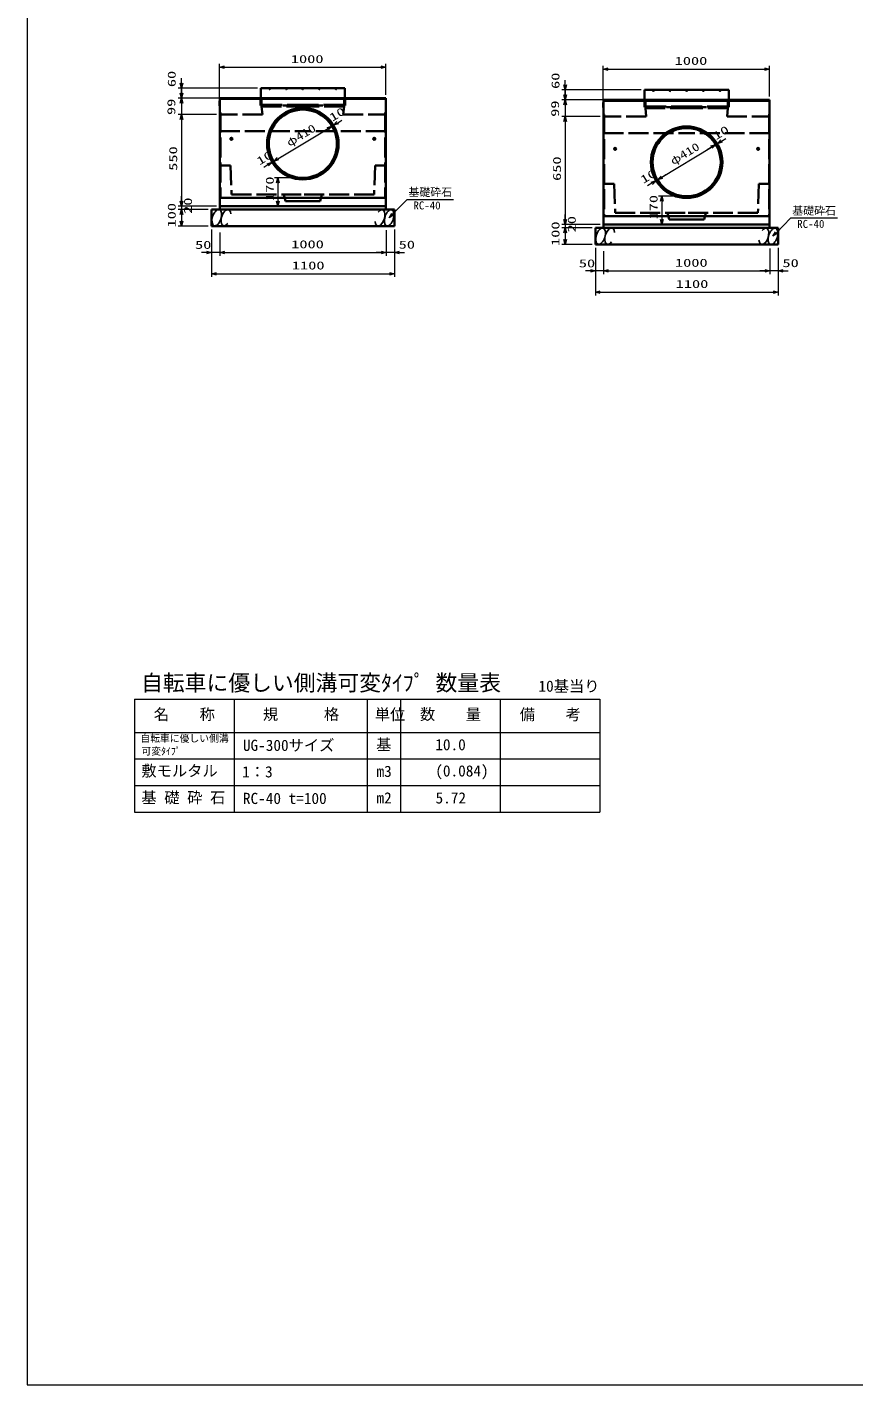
# Model space of a CAD drawing. Units: millimetres on the paper. Extents: x 15 to 1219, y 8 to 859.
# Drawn here: x 15.1 to 263.7, y 15 to 423.1 of the extents above; entities that cross this region are included whole.
import ezdxf
from ezdxf.enums import TextEntityAlignment as Align

# ---------------------------------------------------------------- set-up
doc = ezdxf.new("R2010")
doc.units = ezdxf.units.MM
doc.linetypes.add('DASHED', pattern=[7.5, 6, -1.5])
for name, color, linetype, lineweight in [('D-BMK-HTXT', 7, 'Continuous', 13), ('D-STR-DIM（寸法）', 7, 'Continuous', 13), ('D-STR-DIM（寸法）2', 7, 'Continuous', 13), ('D-STR-HTXT(基礎砕石-旗)', 7, 'Continuous', 13), ('D-STR-STRF(グリ)', 7, 'Continuous', 25), ('D-STR（構造物）', 1, 'Continuous', 35)]:
    doc.layers.add(name, color=color, linetype=linetype, lineweight=lineweight)
doc.styles.add('ＭＳ ゴシック', font='')
doc.styles.get('ＭＳ ゴシック').set_extended_font_data('MS Gothic')

# ---------------------------------------------------------------- blocks, each defined once
blk = doc.blocks.new('_Open30')
at = {"color": 7, "linetype": 'Continuous', "lineweight": 13}
for p, q in [((-1, 0.2679), (0, 0)), ((0, 0), (-1, -0.2679)), ((0, 0), (-1, 0))]:
    blk.add_line(p, q, dxfattribs=at)

msp = doc.modelspace()

# ---------------------------------------------------------------- linework, layer by layer
at = {"layer": 'D-BMK-HTXT'}
for p, q in [((47.333, 221.138), (47.333, 187.138)), ((47.333, 221.138), (187.333, 221.138)), ((77.333, 221.138), (77.333, 187.138)), ((117.333, 221.138), (117.333, 187.138)), ((127.333, 221.138), (127.333, 187.138)), ((157.333, 221.138), (157.333, 187.138)), ((187.333, 221.138), (187.333, 187.138)), ((47.333, 211.138), (187.333, 211.138)), ((47.333, 203.138), (187.333, 203.138)), ((47.333, 195.138), (187.333, 195.138)), ((47.333, 187.138), (187.333, 187.138))]:
    msp.add_line(p, q, dxfattribs=at)
at = {"layer": 'D-STR-DIM（寸法）', "color": 2}
for p, q in [((15.075, 858.587), (15.075, 15.004)), ((15.075, 15.004), (1218.693, 15.004))]:
    msp.add_line(p, q, dxfattribs=at)
at = {"layer": 'D-STR-DIM（寸法）'}
for p, q in [((61.463, 370.811), (61.463, 372.311)), ((69.545, 369.311), (60.463, 369.311)), ((69.545, 368.311), (60.463, 368.311)), ((69.545, 368.311), (60.463, 368.311)), ((61.463, 369.311), (61.463, 368.311)), ((69.545, 363.311), (60.463, 363.311)), ((61.463, 366.811), (61.463, 365.311)), ((61.463, 366.811), (61.463, 364.811)), ((184.981, 363.757), (175.899, 363.757)), ((176.899, 365.257), (176.899, 366.757)), ((176.899, 363.757), (176.899, 362.757)), ((73.045, 361.365), (73.045, 354.38)), ((73.045, 360.365), (73.045, 354.38)), ((123.045, 362.113), (123.045, 354.38)), ((123.045, 362.113), (123.045, 354.38)), ((125.545, 362.113), (125.545, 354.38)), ((184.981, 362.757), (175.899, 362.757)), ((184.981, 362.757), (175.899, 362.757)), ((176.899, 361.257), (176.899, 359.757)), ((176.899, 361.257), (176.899, 359.257)), ((73.045, 355.38), (70.545, 355.38)), ((74.545, 355.38), (76.045, 355.38)), ((74.545, 355.38), (121.545, 355.38)), ((121.545, 355.38), (120.045, 355.38)), ((125.545, 355.38), (123.045, 355.38)), ((127.045, 355.38), (128.545, 355.38)), ((184.981, 357.757), (175.899, 357.757)), ((188.481, 355.811), (188.481, 348.826)), ((238.481, 356.558), (238.481, 348.826)), ((238.481, 356.558), (238.481, 348.826)), ((240.981, 356.558), (240.981, 348.826)), ((188.481, 354.811), (188.481, 348.826)), ((188.481, 349.826), (185.981, 349.826)), ((189.981, 349.826), (191.481, 349.826)), ((189.981, 349.826), (236.981, 349.826)), ((236.981, 349.826), (235.481, 349.826)), ((240.981, 349.826), (238.481, 349.826)), ((242.481, 349.826), (243.981, 349.826))]:
    msp.add_line(p, q, dxfattribs=at)
at = {"layer": 'D-STR-DIM（寸法）2'}
for p, q in [((70.545, 362.113), (70.545, 354.38)), ((73.045, 360.365), (73.045, 354.38)), ((69.045, 355.38), (67.545, 355.38)), ((73.045, 355.38), (70.545, 355.38)), ((74.545, 355.38), (76.045, 355.38)), ((185.981, 356.558), (185.981, 348.826)), ((188.481, 354.811), (188.481, 348.826)), ((184.481, 349.826), (182.981, 349.826)), ((188.481, 349.826), (185.981, 349.826)), ((189.981, 349.826), (191.481, 349.826))]:
    msp.add_line(p, q, dxfattribs=at)
at = {"layer": 'D-STR-HTXT(基礎砕石-旗)'}
for points in [[(143.337, 371.245), (129.233, 371.245), (125.011, 366.867)], [(258.773, 365.691), (244.669, 365.691), (240.447, 361.313)]]:
    msp.add_lwpolyline(points, dxfattribs=at)
at = {"layer": 'D-STR-STRF(グリ)'}
for centre, major_axis in [((72.121, 365.835), (0.79, 2.421)), ((123.97, 365.788), (-0.79, -2.421)), ((187.556, 360.281), (0.79, 2.421)), ((239.406, 360.234), (-0.79, -2.421))]:
    msp.add_ellipse(centre, major_axis=major_axis, ratio=0.5139, dxfattribs=at)
for centre, major_axis, start_param, end_param in [((74.861, 365.835), (0.79, 2.421), 5.3575563, 10.3750652), ((121.229, 365.788), (-0.79, -2.421), 5.3575563, 10.3750652), ((190.297, 360.281), (0.79, 2.421), 5.3575563, 10.3750652), ((236.665, 360.234), (0.79, 2.421), 2.2159636, 7.2334726)]:
    msp.add_ellipse(centre, major_axis=major_axis, ratio=0.5139, start_param=start_param, end_param=end_param, dxfattribs=at)
at = {"layer": 'D-STR（構造物）', "lineweight": 13}
for p, q in [((72.945, 401.999), (72.945, 412.051)), ((74.445, 411.051), (121.445, 411.051)), ((122.945, 402.761), (122.945, 412.051)), ((188.381, 401.459), (188.381, 411.51)), ((189.881, 410.51), (236.881, 410.51)), ((238.381, 402.22), (238.381, 411.51)), ((84.32, 404.761), (60.463, 404.761)), ((61.463, 406.261), (61.463, 407.761)), ((61.463, 404.761), (61.463, 401.761)), ((61.463, 403.261), (61.463, 404.761)), ((199.756, 404.22), (175.899, 404.22)), ((176.899, 405.72), (176.899, 407.22)), ((176.899, 404.22), (176.899, 401.22)), ((176.899, 402.72), (176.899, 404.22)), ((84.595, 401.761), (60.463, 401.761)), ((72.045, 401.761), (60.463, 401.761)), ((61.463, 401.761), (61.463, 396.811)), ((61.463, 400.261), (61.463, 398.761)), ((200.031, 401.22), (175.899, 401.22)), ((187.481, 401.22), (175.899, 401.22)), ((176.899, 401.22), (176.899, 396.27)), ((72.045, 396.811), (60.463, 396.811)), ((72.045, 396.811), (60.463, 396.811)), ((187.481, 396.27), (175.899, 396.27)), ((187.481, 396.27), (175.899, 396.27)), ((176.899, 399.72), (176.899, 398.22)), ((61.463, 395.311), (61.463, 393.811)), ((61.463, 395.311), (61.463, 370.811)), ((90.505, 383.538), (105.485, 392.584)), ((105.485, 392.584), (104.201, 391.809)), ((106.77, 393.36), (107.198, 393.618)), ((108.482, 394.394), (109.766, 395.169)), ((176.899, 394.77), (176.899, 393.27)), ((176.899, 394.77), (176.899, 365.257)), ((222.205, 387.819), (222.633, 388.077)), ((223.917, 388.853), (225.201, 389.628)), ((90.505, 383.538), (91.789, 384.313)), ((205.941, 377.997), (220.921, 387.044)), ((220.921, 387.044), (219.637, 386.268)), ((87.509, 381.729), (86.225, 380.953)), ((89.221, 382.763), (88.793, 382.504)), ((96.995, 377.811), (89.509, 377.811)), ((90.509, 376.311), (90.509, 370.811)), ((202.945, 376.188), (201.661, 375.413)), ((204.657, 377.222), (204.229, 376.963)), ((205.941, 377.997), (207.225, 378.773)), ((212.431, 372.27), (204.945, 372.27)), ((72.045, 369.311), (60.463, 369.311)), ((96.995, 369.311), (89.509, 369.311)), ((205.945, 370.77), (205.945, 365.257)), ((187.481, 363.757), (175.899, 363.757)), ((212.431, 363.757), (204.945, 363.757)), ((70.545, 362.311), (70.545, 348.007)), ((125.545, 362.311), (125.545, 348.007)), ((185.981, 356.757), (185.981, 342.453)), ((240.981, 356.757), (240.981, 342.453)), ((72.045, 349.007), (124.045, 349.007)), ((187.481, 343.453), (239.481, 343.453))]:
    msp.add_line(p, q, dxfattribs=at)
at = {"layer": 'D-STR（構造物）'}
for p, q in [((85.32, 404.761), (97.995, 404.761)), ((85.32, 402.199), (85.32, 404.761)), ((110.67, 404.761), (97.995, 404.761)), ((110.67, 402.199), (110.67, 404.761)), ((200.756, 404.22), (213.431, 404.22)), ((200.756, 401.658), (200.756, 404.22)), ((226.106, 404.22), (213.431, 404.22)), ((226.106, 401.658), (226.106, 404.22)), ((73.045, 401.099), (72.945, 400.999)), ((72.945, 400.999), (72.945, 399.499)), ((73.045, 369.311), (73.045, 401.761)), ((73.045, 401.761), (97.995, 401.761)), ((97.995, 401.511), (73.045, 401.511)), ((122.945, 401.761), (97.995, 401.761)), ((97.995, 401.511), (122.945, 401.511)), ((122.945, 369.311), (122.945, 401.761)), ((188.481, 400.559), (188.381, 400.459)), ((188.381, 400.459), (188.381, 398.959)), ((188.481, 363.757), (188.481, 401.22)), ((188.481, 401.22), (213.431, 401.22)), ((213.431, 400.97), (188.481, 400.97)), ((238.381, 401.22), (213.431, 401.22)), ((213.431, 400.97), (238.381, 400.97)), ((238.381, 363.757), (238.381, 401.22)), ((72.945, 399.499), (73.045, 399.399)), ((188.381, 398.959), (188.481, 398.859)), ((76.945, 389.563), (76.045, 389.563)), ((76.495, 390.013), (76.495, 389.113)), ((119.045, 389.563), (119.945, 389.563)), ((119.495, 390.013), (119.495, 389.113)), ((192.381, 386.522), (191.481, 386.522)), ((191.931, 386.972), (191.931, 386.072)), ((234.481, 386.522), (235.381, 386.522)), ((234.931, 386.972), (234.931, 386.072)), ((73.045, 369.311), (73.045, 381.561)), ((122.945, 369.311), (122.945, 381.561)), ((188.481, 363.757), (188.481, 381.02)), ((238.381, 363.757), (238.381, 381.02)), ((73.045, 371.811), (97.995, 371.811)), ((97.995, 371.811), (73.045, 371.811)), ((122.945, 371.811), (97.995, 371.811)), ((97.995, 371.811), (122.945, 371.811)), ((70.545, 368.311), (125.545, 368.311)), ((70.545, 368.311), (70.545, 363.311)), ((70.545, 368.311), (125.545, 368.311)), ((97.995, 369.311), (73.045, 369.311)), ((73.045, 369.311), (73.045, 368.311)), ((73.045, 369.311), (122.945, 369.311)), ((97.995, 369.311), (122.945, 369.311)), ((122.945, 369.311), (122.945, 368.311)), ((125.545, 368.311), (125.545, 363.311)), ((70.545, 363.311), (125.545, 363.311)), ((188.481, 366.257), (213.431, 366.257)), ((213.431, 366.257), (188.481, 366.257)), ((213.431, 363.757), (188.481, 363.757)), ((188.481, 363.757), (188.481, 362.757)), ((188.481, 363.757), (238.381, 363.757)), ((238.381, 366.257), (213.431, 366.257)), ((213.431, 366.257), (238.381, 366.257)), ((213.431, 363.757), (238.381, 363.757)), ((238.381, 363.757), (238.381, 362.757)), ((185.981, 362.757), (240.981, 362.757)), ((185.981, 362.757), (185.981, 357.757)), ((185.981, 362.757), (240.981, 362.757)), ((240.981, 362.757), (240.981, 357.757)), ((185.981, 357.757), (240.981, 357.757))]:
    msp.add_line(p, q, dxfattribs=at)
at = {"layer": 'D-STR（構造物）', "linetype": 'DASHED'}
for p, q in [((85.295, 399.561), (85.295, 401.761)), ((85.595, 401.761), (85.595, 399.261)), ((110.395, 401.761), (110.395, 399.261)), ((110.695, 399.561), (110.695, 401.761)), ((200.731, 399.02), (200.731, 401.22)), ((201.031, 401.22), (201.031, 398.72)), ((225.831, 401.22), (225.831, 398.72)), ((226.131, 399.02), (226.131, 401.22)), ((73.045, 397.561), (73.205, 397.436)), ((85.845, 396.811), (73.045, 396.811)), ((73.205, 397.436), (73.205, 371.811)), ((97.995, 399.561), (85.295, 399.561)), ((85.595, 399.261), (85.845, 396.811)), ((85.595, 399.261), (97.995, 399.261)), ((85.82, 399.786), (85.82, 399.561)), ((85.82, 399.786), (97.995, 399.786)), ((110.17, 399.786), (97.995, 399.786)), ((97.995, 399.561), (110.695, 399.561)), ((110.395, 399.261), (97.995, 399.261)), ((110.395, 399.261), (110.145, 396.811)), ((110.145, 396.811), (122.945, 396.811)), ((110.17, 399.786), (110.17, 399.561)), ((122.945, 397.561), (122.785, 397.436)), ((122.785, 397.436), (122.785, 371.811)), ((188.481, 397.02), (188.641, 396.895)), ((201.281, 396.27), (188.481, 396.27)), ((188.641, 396.895), (188.641, 366.257)), ((213.431, 399.02), (200.731, 399.02)), ((201.031, 398.72), (201.281, 396.27)), ((201.031, 398.72), (213.431, 398.72)), ((201.256, 399.245), (201.256, 399.02)), ((201.256, 399.245), (213.431, 399.245)), ((225.606, 399.245), (213.431, 399.245)), ((213.431, 399.02), (226.131, 399.02)), ((225.831, 398.72), (213.431, 398.72)), ((225.831, 398.72), (225.581, 396.27)), ((225.581, 396.27), (238.381, 396.27)), ((225.606, 399.245), (225.606, 399.02)), ((238.381, 397.02), (238.221, 396.895)), ((238.221, 396.895), (238.221, 366.257)), ((73.045, 391.811), (97.995, 391.811)), ((122.945, 391.811), (97.995, 391.811)), ((188.481, 391.27), (213.431, 391.27)), ((238.381, 391.27), (213.431, 391.27)), ((73.045, 381.561), (76.227, 381.561)), ((76.227, 381.561), (76.545, 372.811)), ((119.763, 381.561), (119.445, 372.811)), ((122.945, 381.561), (119.763, 381.561)), ((188.481, 376.007), (191.663, 376.007)), ((191.663, 376.007), (191.981, 367.257)), ((235.199, 376.007), (234.881, 367.257)), ((238.381, 376.007), (235.199, 376.007)), ((76.545, 372.811), (97.995, 372.811)), ((92.745, 370.811), (92.245, 372.811)), ((119.445, 372.811), (97.995, 372.811)), ((103.245, 370.811), (103.745, 372.811)), ((97.995, 370.811), (92.745, 370.811)), ((97.995, 370.811), (103.245, 370.811)), ((191.981, 367.257), (213.431, 367.257)), ((208.181, 365.257), (207.681, 367.257)), ((213.431, 365.257), (208.181, 365.257)), ((234.881, 367.257), (213.431, 367.257)), ((213.431, 365.257), (218.681, 365.257)), ((218.681, 365.257), (219.181, 367.257))]:
    msp.add_line(p, q, dxfattribs=at)
at = {"layer": 'D-STR（構造物）'}
for centre, radius in [((87.995, 404.586), 0.15), ((92.995, 404.586), 0.15), ((97.995, 404.586), 0.15), ((97.995, 404.586), 0.15), ((102.995, 404.586), 0.15), ((107.995, 404.586), 0.15), ((203.431, 404.045), 0.15), ((208.431, 404.045), 0.15), ((213.431, 404.045), 0.15), ((213.431, 404.045), 0.15), ((218.431, 404.045), 0.15), ((223.431, 404.045), 0.15), ((76.495, 389.563), 0.3), ((119.495, 389.563), 0.3), ((191.931, 386.522), 0.3), ((234.931, 386.522), 0.3)]:
    msp.add_circle(centre, radius, dxfattribs=at)
for centre, radius, start, end in [((85.735, 402.199), 0.41, 180, 270), ((110.255, 402.199), 0.41, 270, 0), ((201.171, 401.658), 0.41, 180, 270), ((225.691, 401.658), 0.41, 270, 0), ((97.995, 388.061), 10.75, 90, 270), ((97.995, 388.061), 10.25, 90, 269.99997), ((97.995, 388.061), 10.75, 270, 90), ((97.995, 388.061), 10.25, 270.00003, 90), ((213.431, 382.52), 10.75, 90, 270), ((213.431, 382.52), 10.25, 90, 269.99997), ((213.431, 382.52), 10.75, 270, 90), ((213.431, 382.52), 10.25, 270.00003, 90)]:
    msp.add_arc(centre, radius, start, end, dxfattribs=at)

# ---------------------------------------------------------------- block references
at = {"layer": 'D-STR-DIM（寸法）', "xscale": 1.5, "yscale": 1.5}
for p, rotation in [((61.463, 369.311), 270), ((61.463, 368.311), 90), ((61.463, 368.311), 90), ((61.463, 363.311), 270), ((176.899, 363.757), 270), ((176.899, 362.757), 90), ((176.899, 362.757), 90), ((176.899, 357.757), 270), ((73.045, 355.38), 180), ((73.045, 355.38), 180), ((125.545, 355.38), 180), ((188.481, 349.826), 180), ((188.481, 349.826), 180), ((240.981, 349.826), 180)]:
    msp.add_blockref('_Open30', p, dxfattribs=dict(at, rotation=rotation))
for p in [(123.045, 355.38), (123.045, 355.38), (238.481, 349.826), (238.481, 349.826)]:
    msp.add_blockref('_Open30', p, dxfattribs=at)
at = {"layer": 'D-STR-DIM（寸法）2', "xscale": 1.5, "yscale": 1.5}
for p in [(70.545, 355.38), (185.981, 349.826)]:
    msp.add_blockref('_Open30', p, dxfattribs=at)
at = {"layer": 'D-STR-DIM（寸法）2', "xscale": 1.5, "yscale": 1.5, "rotation": 180}
for p in [(73.045, 355.38), (188.481, 349.826)]:
    msp.add_blockref('_Open30', p, dxfattribs=at)
at = {"layer": 'D-STR-HTXT(基礎砕石-旗)', "xscale": 1.5, "yscale": 1.5, "rotation": 226.03519}
for p in [(123.97, 365.788), (239.406, 360.234)]:
    msp.add_blockref('_Open30', p, dxfattribs=at)
at = {"layer": 'D-STR（構造物）', "xscale": 1.5, "yscale": 1.5}
for p, rotation in [((72.945, 411.051), 180), ((188.381, 410.51), 180), ((61.463, 404.761), 270), ((176.899, 404.22), 270), ((61.463, 401.761), 270), ((61.463, 401.761), 90), ((176.899, 401.22), 270), ((176.899, 401.22), 90), ((61.463, 396.811), 90), ((61.463, 396.811), 90), ((176.899, 396.27), 90), ((176.899, 396.27), 90), ((106.77, 393.36), 31.12694), ((106.77, 393.36), 31.12694), ((107.198, 393.618), 211.12694), ((222.205, 387.819), 31.12694), ((222.205, 387.819), 31.12694), ((222.633, 388.077), 211.12694), ((89.221, 382.763), 211.12694), ((89.221, 382.763), 211.12694), ((88.793, 382.504), 31.12694), ((90.509, 377.811), 90), ((204.229, 376.963), 31.12694), ((204.657, 377.222), 211.12694), ((204.657, 377.222), 211.12694), ((205.945, 372.27), 90), ((61.463, 369.311), 270), ((90.509, 369.311), 270), ((176.899, 363.757), 270), ((205.945, 363.757), 270), ((70.545, 349.007), 180), ((185.981, 343.453), 180)]:
    msp.add_blockref('_Open30', p, dxfattribs=dict(at, rotation=rotation))
for p in [(122.945, 411.051), (238.381, 410.51), (125.545, 349.007), (240.981, 343.453)]:
    msp.add_blockref('_Open30', p, dxfattribs=at)

# ---------------------------------------------------------------- texts
at = {"layer": 'D-BMK-HTXT', "style": 'ＭＳ ゴシック'}
for s, height, p in [('自転車に優しい側溝可変ﾀｲﾌﾟ 数量表', 4.811, (49.334, 222.178)), ('10基当り', 3.367, (168.873, 222.333)), ('名\u3000\u3000称', 3.367, (53.169, 213.855)), ('規\u3000\u3000\u3000格', 3.367, (85.973, 213.873)), ('単位', 3.367, (119.653, 213.838)), ('数\u3000\u3000量', 3.367, (133.222, 213.873)), ('備\u3000\u3000考', 3.367, (163.24, 213.833)), ('自転車に優しい側溝', 2.165, (49.115, 207.608)), ('UG-300サイズ', 3.367, (79.981, 204.544)), ('基', 3.367, (120.05, 204.775)), ('10.0', 3.367, (137.846, 204.739)), ('可変ﾀｲﾌﾟ', 2.165, (49.458, 203.733)), ('敷モルタル', 3.367, (49.439, 196.882)), ('1：3', 3.367, (79.75, 196.588)), ('m3', 3.367, (120.157, 196.739)), ('(0.084)', 3.367, (137.843, 196.857)), ('基 礎 砕 石', 3.367, (49.439, 188.846)), ('RC-40 t=100', 3.367, (79.981, 188.588)), ('m2', 3.367, (120.148, 188.739)), ('5.72', 3.367, (137.919, 188.739))]:
    msp.add_text(s, height=height, dxfattribs=at).set_placement(p, align=Align.BOTTOM_LEFT)
at = {"layer": 'D-STR-DIM（寸法）', "style": 'ＭＳ ゴシック', "width": 1.5}
for s, p in [('20', (65.363, 366.98)), ('100', (60.475, 362.899)), ('100', (175.911, 357.345)), ('20', (180.799, 361.426))]:
    msp.add_text(s, height=2.405, rotation=90, dxfattribs=at).set_placement(p, align=Align.BOTTOM_LEFT)
for s, p in [('1000', (94.504, 355.917)), ('50', (126.822, 355.815)), ('1000', (209.939, 350.363)), ('50', (242.258, 350.261))]:
    msp.add_text(s, height=2.405, dxfattribs=at).set_placement(p, align=Align.BOTTOM_LEFT)
at = {"layer": 'D-STR-DIM（寸法）2', "style": 'ＭＳ ゴシック', "width": 1.5}
for p in [(65.582, 355.745), (181.018, 350.191)]:
    msp.add_text('50', height=2.405, dxfattribs=at).set_placement(p, align=Align.BOTTOM_LEFT)
at = {"layer": 'D-STR-HTXT(基礎砕石-旗)', "style": 'ＭＳ ゴシック'}
for s, p in [('基礎砕石', (129.769, 371.579)), ('RC-40', (131.257, 367.594)), ('基礎砕石', (245.205, 366.025)), ('RC-40', (246.693, 362.04))]:
    msp.add_text(s, height=2.405, dxfattribs=at).set_placement(p, align=Align.BOTTOM_LEFT)
at = {"layer": 'D-STR（構造物）', "style": 'ＭＳ ゴシック', "width": 1.5}
for s, p in [('1000', (94.404, 411.588)), ('1000', (209.839, 411.048)), ('1100', (94.712, 349.545)), ('1100', (210.148, 343.99))]:
    msp.add_text(s, height=2.405, dxfattribs=at).set_placement(p, align=Align.BOTTOM_LEFT)
at = {"layer": 'D-STR（構造物）', "style": 'ＭＳ ゴシック'}
for s, rotation, width, p in [('60', 90, 1.5, (60.472, 405.079)), ('60', 90, 1.5, (175.908, 404.539)), ('99', 90, 1.5, (60.353, 396.696)), ('99', 90, 1.5, (175.789, 396.155)), ('10', 31.127, 1.5, (107.22, 394.017)), ('φ410', 31.127, 1.3, (94.329, 386.475)), ('10', 31.127, 1.5, (222.656, 388.476)), ('φ410', 31.127, 1.3, (209.765, 380.934)), ('550', 90, 1.5, (60.926, 379.936)), ('10', 31.127, 1.5, (85.339, 380.885)), ('650', 90, 1.5, (176.361, 376.889)), ('10', 31.127, 1.5, (200.775, 375.344)), ('170', 90, 1.5, (89.972, 370.853)), ('170', 90, 1.5, (205.408, 365.305))]:
    msp.add_text(s, height=2.405, rotation=rotation, dxfattribs=dict(at, width=width)).set_placement(p, align=Align.BOTTOM_LEFT)

doc.saveas('drawing.dxf')
